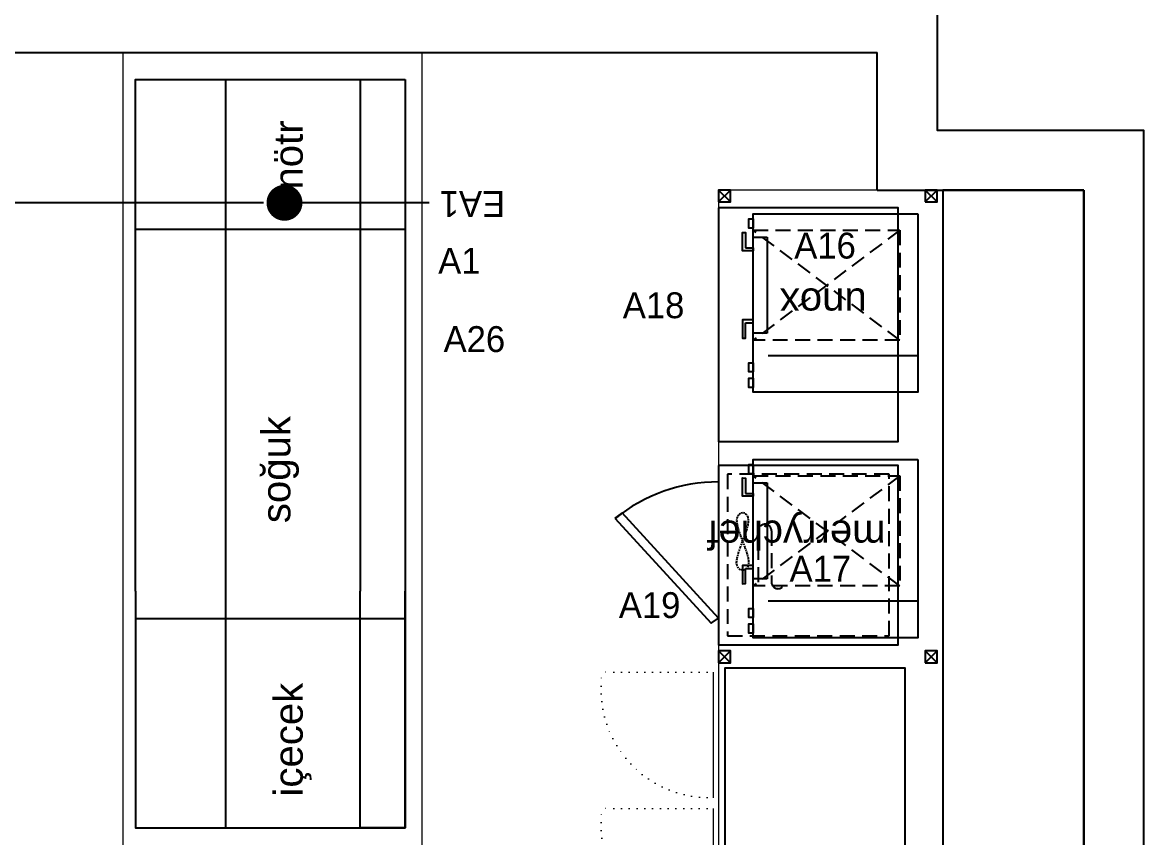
# Model space of a CAD drawing. Header units: centimetres. Extents: x 129282 to 136766, y 26190 to 28185.
# Drawn here: x 136331.1 to 136705.6, y 27529.8 to 27802.2 of the extents above; entities that cross this region are included whole.
import ezdxf
from ezdxf.enums import TextEntityAlignment as Align

# ---------------------------------------------------------------- set-up
doc = ezdxf.new("R2010")
doc.units = ezdxf.units.CM
doc.header["$LTSCALE"] = 10
doc.header["$MEASUREMENT"] = 0
doc.header["$PDMODE"] = 3
doc.header["$PDSIZE"] = 20
for name, pattern in [('DASHED', [0.75, 0.5, -0.25]), ('DOT', [0.25, 0, -0.25]), ('HIDDENX2', [0.75, 0.5, -0.25])]:
    doc.linetypes.add(name, pattern=pattern)
for name, color, linetype in [('-DWG_ANA', 7, 'Continuous'), ('CG TASARIM LOGO', 7, 'Continuous'), ('Kıtc-002 Çizgi', 7, 'Continuous'), ('Kıtc-006 Yazı 001', 1, 'Continuous'), ('Kıtc-040 Detay', 7, 'Continuous'), ('LP-DIMENSION_INT_100', 51, 'Continuous'), ('S2000-002 Çizgi', 7, 'Continuous'), ('SIH', 4, 'Continuous'), ('SU', 152, 'Continuous')]:
    doc.layers.add(name, color=color, linetype=linetype)
for name, color, linetype, lineweight in [('-DWG_DETAY1', 7, 'Continuous', 9), ('-DWG_DETAY4', 7, 'DOT', 18), ('ARK_AHŞAP', 45, 'Continuous', 15)]:
    doc.layers.add(name, color=color, linetype=linetype, lineweight=lineweight)
doc.styles.add('GP_A_104_0.00_REV09$0$TRdimension', font='simplex.shx', dxfattribs={"width": 0.7})
doc.styles.get("Standard").update_dxf_attribs({"font": 'arial.ttf'})
doc.styles.add('TAKSİM', font='GOTHIC.TTF', dxfattribs={"height": 7})
doc.dimstyles.new('GP_A_104_0.00_REV09$0$tr-100', dxfattribs={"dimscale": 100, "dimtxt": 0.15, "dimasz": 0.1, "dimexe": 0.07, "dimexo": 0.07, "dimgap": 0.1, "dimtad": 1, "dimdec": 0, "dimrnd": 0.5, "dimzin": 0, "dimdsep": 46, "dimtxsty": 'GP_A_104_0.00_REV09$0$TRdimension', "dimblk": 'GP_A_104_0.00_REV09$0$_Oblique', "dimcen": 0.2, "dimdle": 0.07, "dimadec": 0, "dimazin": 0, "dimtfac": 1, "dimtdec": 0, "dimtmove": 2, "dimatfit": 3, "dimldrblk": 'GP_A_104_0.00_REV09$0$_Oblique', "dimfxl": 1, "dimtolj": 1, "dimtzin": 0, "dimarcsym": 0})

# ---------------------------------------------------------------- blocks, each defined once
blk = doc.blocks.new('A$C7E7D3E18')
at = {"layer": 'SIH', "linetype": 'Continuous', "const_width": 6}
blk.add_lwpolyline([(3, 6, 1), (9, 6, 1)], format="xyb", close=True, dxfattribs=at)
blk = doc.blocks.new('kj')
at = {"layer": 'LP-DIMENSION_INT_100', "color": 2}
for p, q in [((131017.37, 27746.2), (131086.37, 27746.2)), ((131086.37, 27746.2), (131086.37, 27411.2))]:
    blk.add_line(p, q, dxfattribs=at)
for points in [[(131017.37, 27812.2), (131017.37, 28182.2), (131037.37, 28182.2), (131037.37, 27766.2), (131106.37, 27766.2), (131106.37, 27391.2), (131059.37, 27391.2), (131059.37, 27275.2), (131089.37, 27275.2), (131089.37, 27040.2), (131014.37, 27040.2), (131014.37, 26954.2), (130705.37, 26954.2), (130673.37, 26954.2), (130673.37, 26460.2), (130786.37, 26460.2), (130786.37, 26190.2), (130177.37, 26190.2), (130177.37, 26268.2), (130197.37, 26268.2)], [(130725.37, 28129.2), (130725.37, 27792.2), (131017.37, 27792.2)], [(131017.37, 27746.2), (131017.37, 27792.2)]]:
    blk.add_lwpolyline(points, dxfattribs=at)
blk = doc.blocks.new('A$C14D17327')
at = {"layer": 'Kıtc-002 Çizgi', "color": 1, "elevation": 0}
blk.add_lwpolyline([(0, 4), (4, 4), (4, 0), (0, 0)], close=True, dxfattribs=at)
for points in [[(0, 4), (4, 0)], [(0, 0), (4, 4)]]:
    blk.add_lwpolyline(points, dxfattribs=at)
blk = doc.blocks.new('A$C37970E4B')
at = {"layer": 'Kıtc-002 Çizgi', "linetype": 'HIDDENX2', "ltscale": 10}
blk.add_line((47.35, 58.54), (47.35, 3.54), dxfattribs=at)
at = {"layer": 'Kıtc-002 Çizgi', "linetype": 'DASHED'}
for p, q in [((5.44, 52.59), (42.17, 3.54)), ((42.17, 52.59), (5.44, 3.54))]:
    blk.add_line(p, q, dxfattribs=at)
at = {"layer": 'Kıtc-002 Çizgi'}
for points in [[(0, 58.54), (59.5, 58.54), (59.5, 3.54), (0, 3.54)], [(1.67, 3.54), (4.73, 3.54), (4.73, 2.12), (1.67, 2.12)], [(49.71, 3.53), (52.78, 3.53), (52.78, 2.12), (49.71, 2.12)], [(54.9, 3.53), (57.96, 3.53), (57.96, 2.12), (54.9, 2.12)]]:
    blk.add_lwpolyline(points, close=True, dxfattribs=at)
at = {"layer": 'Kıtc-002 Çizgi', "linetype": 'DASHED'}
blk.add_lwpolyline([(5.44, 52.59), (42.17, 52.59), (42.17, 3.54), (5.44, 3.54)], close=True, dxfattribs=at)
at = {"layer": 'Kıtc-002 Çizgi', "linetype": 'HIDDENX2', "ltscale": 10}
blk.add_lwpolyline([(7.79, 8.25), (39.81, 8.25), (39.81, 3.54), (7.79, 3.54)], close=True, dxfattribs=at)
at = {"layer": 'Kıtc-002 Çizgi'}
for points in [[(11.27, 0), (6.14, 0), (6.15, 1), (11.27, 1)], [(11.27, 1), (11.27, 3.53), (12.27, 3.53), (12.27, 0), (11.27, 0)], [(36.33, 1), (36.33, 3.53), (35.33, 3.53), (35.33, 0), (36.33, 0)], [(36.33, 0), (41.46, 0), (41.45, 1), (36.33, 1)]]:
    blk.add_lwpolyline(points, dxfattribs=at)
blk = doc.blocks.new('A$C02B42A58')
at = {"layer": 'Kıtc-002 Çizgi'}
for points in [[(60, 0), (60, 60), (0, 60), (0, 0)], [(94.56, 17.64), (62.44, 52.78), (60, 51.03), (92.13, 15.89)]]:
    blk.add_lwpolyline(points, close=True, dxfattribs=at)
at = {"layer": 'Kıtc-002 Çizgi', "linetype": 'DASHED'}
blk.add_lwpolyline([(57, 3), (57, 57), (3, 57), (3, 3)], close=True, dxfattribs=at)
for points in [[(42.28, 21.86), (42.28, 39.03, 1), (37.93, 39.03)], [(46.62, 39.03), (46.62, 21.86, -1), (42.28, 21.86)]]:
    blk.add_lwpolyline(points, format="xyb", dxfattribs=at)
at = {"layer": 'Kıtc-002 Çizgi', "linetype": 'DASHED', "ltscale": 0.1}
blk.add_lwpolyline([(53.93, 18.47), (53.76, 19.93), (53.31, 21.63), (52.67, 23.49), (51.93, 25.44), (51.2, 27.39), (50.56, 29.25), (50.1, 30.96), (49.93, 32.41), (50.1, 33.56), (50.56, 34.37), (51.2, 34.86), (51.93, 35.03), (52.67, 34.86), (53.31, 34.37), (53.76, 33.56), (53.93, 32.41), (53.76, 30.96), (53.31, 29.25), (52.67, 27.39), (51.93, 25.44), (51.2, 23.49), (50.56, 21.63), (50.1, 19.93), (49.93, 18.47), (50.1, 17.33), (50.56, 16.51), (51.2, 16.02), (51.93, 15.86), (52.67, 16.02), (53.31, 16.51), (53.76, 17.33)], close=True, dxfattribs=at)
at = {"layer": 'Kıtc-002 Çizgi'}
blk.add_arc((60, 60.53), 55, 270, 308.867, dxfattribs=at)
blk = doc.blocks.new('A$C6C415FB2')
at = {"layer": '-DWG_ANA', "color": 0, "elevation": 0}
blk.add_lwpolyline([(101.46, 164.16), (41.46, 164.16), (41.46, 29.16), (101.46, 29.16)], close=True, dxfattribs=at)
at = {"layer": '-DWG_DETAY1', "color": 0}
for p, q in [((37.46, 120.16), (37.46, 162.16)), ((37.46, 76.16), (37.46, 118.16)), ((37.46, 30.52), (37.46, 72.52))]:
    blk.add_line(p, q, dxfattribs=at)
at = {"layer": '-DWG_DETAY4', "color": 0, "elevation": 0}
for points in [[(35.46, 162.16), (0.46, 162.16, 0.454885), (35.46, 120.19, 0.414214)], [(35.46, 76.16), (0.46, 76.16, -0.454885), (35.46, 118.13, -0.414214)], [(35.46, 30.52), (0.46, 30.52, -0.454885), (35.46, 72.49, -0.414214)]]:
    blk.add_lwpolyline(points, format="xyb", dxfattribs=at)
blk = doc.blocks.new('GP_A_104_0.00_REV09$0$_Oblique')
at = {"color": 0, "linetype": 'ByBlock', "lineweight": -2}
blk.add_line((-0.5, -0.5), (0.5, 0.5), dxfattribs=at)
blk = doc.blocks.new('*D65')
at = {"color": 0, "lineweight": -2, "transparency": 16777216}
for p, q in [((136308.16, 27799.2), (136308.16, 27734.93)), ((136317.62, 27792.2), (136301.16, 27792.2)), ((136411.66, 27741.93), (136301.16, 27741.93))]:
    blk.add_line(p, q, dxfattribs=at)
at = {"layer": 'Defpoints', "color": 0, "transparency": 16777216}
for p in [(136324.62, 27792.2), (136308.16, 27741.93), (136418.66, 27741.93)]:
    blk.add_point(p, dxfattribs=at)
at = {"color": 0, "lineweight": -2, "transparency": 16777216, "xscale": 10, "yscale": 10, "zscale": 10}
for p, rotation in [((136308.16, 27792.2), 90), ((136308.16, 27741.93), 270)]:
    blk.add_blockref('GP_A_104_0.00_REV09$0$_Oblique', p, dxfattribs=dict(at, rotation=rotation))
at = {"color": 0, "transparency": 16777216, "insert": (136290.66, 27767.06), "char_height": 15, "attachment_point": 5, "rotation": 90, "style": 'GP_A_104_0.00_REV09$0$TRdimension'}
blk.add_mtext('\\A1;51', dxfattribs=at)
blk = doc.blocks.new('*D66')
at = {"color": 0, "lineweight": -2, "transparency": 16777216}
for p, q in [((136308.16, 27748.93), (136308.16, 27342.42)), ((136411.66, 27741.93), (136301.16, 27741.93)), ((136386.89, 27349.42), (136301.16, 27349.42))]:
    blk.add_line(p, q, dxfattribs=at)
at = {"layer": 'Defpoints', "color": 0, "transparency": 16777216}
for p in [(136418.66, 27741.93), (136308.16, 27349.42), (136393.89, 27349.42)]:
    blk.add_point(p, dxfattribs=at)
at = {"color": 0, "lineweight": -2, "transparency": 16777216, "xscale": 10, "yscale": 10, "zscale": 10}
for p, rotation in [((136308.16, 27741.93), 90), ((136308.16, 27349.42), 270)]:
    blk.add_blockref('GP_A_104_0.00_REV09$0$_Oblique', p, dxfattribs=dict(at, rotation=rotation))
at = {"color": 0, "transparency": 16777216, "insert": (136290.66, 27545.67), "char_height": 15, "attachment_point": 5, "rotation": 90, "style": 'GP_A_104_0.00_REV09$0$TRdimension'}
blk.add_mtext('\\A1;393', dxfattribs=at)

msp = doc.modelspace()

# ---------------------------------------------------------------- linework, layer by layer
msp.add_line((136398.92, 27783.13), (136398.92, 27533.13))
at = {"layer": 'ARK_AHŞAP'}
msp.add_lwpolyline([(136464.62, 27172.25), (136464.62, 27680.32), (136464.62, 27680.32), (136464.62, 27792.2), (136364.62, 27792.2), (136364.62, 27172.25)], dxfattribs=at)
msp.add_lwpolyline([(136638.62, 27746.2), (136563.62, 27746.2), (136563.62, 27411.2), (136638.62, 27411.2)], close=True, dxfattribs=at)
at = {"layer": 'CG TASARIM LOGO'}
for p, q in [((136368.92, 27733.14), (136458.92, 27733.14)), ((136368.92, 27602.99), (136458.92, 27602.99))]:
    msp.add_line(p, q, dxfattribs=at)
msp.add_lwpolyline([(136563.62, 27740.2), (136563.62, 27662.2), (136623.62, 27662.2), (136623.62, 27740.2)], close=True, dxfattribs=at)
at = {"layer": 'LP-DIMENSION_INT_100', "color": 2}
msp.add_lwpolyline([(136685.62, 27746.2), (136638.62, 27746.2), (136638.62, 27411.2), (136685.62, 27411.2)], close=True, dxfattribs=at)
at = {"layer": 'S2000-002 Çizgi'}
for points in [[(136368.92, 27713.13), (136368.92, 27783.13), (136458.92, 27783.13)], [(136368.92, 27713.13), (136368.92, 27783.13), (136458.92, 27783.13)], [(136368.92, 27612.13), (136368.92, 27612.13), (136368.92, 27783.13), (136458.92, 27783.13)], [(136368.92, 27612.13), (136368.92, 27783.13), (136458.92, 27783.13)], [(136443.92, 27783.13), (136443.92, 27612.13)], [(136458.92, 27783.13), (136458.92, 27612.13)], [(136368.92, 27612.13), (136368.92, 27612.13), (136368.92, 27533.13), (136458.92, 27533.13), (136458.92, 27612.13)], [(136458.92, 27612.13), (136458.92, 27612.13), (136458.92, 27533.13), (136443.92, 27533.13), (136443.92, 27612.13)]]:
    msp.add_lwpolyline(points, dxfattribs=at)
at = {"layer": 'SU'}
msp.add_line((136467, 27741.93), (136418.66, 27741.93), dxfattribs=at)

# ---------------------------------------------------------------- block references
at = {"rotation": 270}
msp.add_blockref('A$C7E7D3E18', (136412.66, 27747.93), dxfattribs=at)
at = {"xscale": -1, "rotation": 180}
msp.add_blockref('A$C6C415FB2', (136524.37, 27615.66), dxfattribs=at)
at = {"layer": 'Kıtc-002 Çizgi'}
for name, p, rotation in [('A$C37970E4B', (136571.64, 27738.2, 0), 270), ('A$C02B42A58', (136623.62, 27654.2), 180), ('A$C37970E4B', (136571.64, 27656.12, 0), 270)]:
    msp.add_blockref(name, p, dxfattribs=dict(at, rotation=rotation))
at = {"layer": 'Kıtc-040 Detay', "xscale": -1, "rotation": 180}
for p in [(136563.62, 27746.2, 0), (136632.62, 27746.2, 0), (136563.62, 27592.2, 0), (136632.62, 27592.2, 0)]:
    msp.add_blockref('A$C14D17327', p, dxfattribs=at)
at = {"layer": 'LP-DIMENSION_INT_100', "color": 2}
msp.add_blockref('kj', (5599.25, 0), dxfattribs=at)

# ---------------------------------------------------------------- texts
at = {"style": 'TAKSİM'}
for s, p in [('A16', (136599.22, 27723.3)), ('A1', (136477.07, 27718.23)), ('A18', (136541.95, 27703.37)), ('A26', (136482.09, 27692.07)), ('A17', (136597.65, 27615.34)), ('A19', (136540.62, 27603.18))]:
    msp.add_text(s, height=8.64, dxfattribs=at).set_placement(p, align=Align.CENTER)
at = {"layer": 'Kıtc-006 Yazı 001'}
for s, rotation, p in [('nötr', 90, (136424.75, 27746.34)), ('unox', 180, (136613.16, 27713.31, 0)), ('soğuk', 90, (136420.62, 27634.89)), ('merrychef', 180, (136619.45, 27635.76, 0)), ('içecek', 90, (136424.75, 27543.54))]:
    msp.add_text(s, height=9.6, rotation=rotation, dxfattribs=at).set_placement(p)
at = {"layer": 'SU', "style": 'TAKSİM'}
msp.add_text('EA1', height=8.64, rotation=180, dxfattribs=at).set_placement((136492.37, 27745.85))

# ---------------------------------------------------------------- dimensions: what is measured, and where the dimension line sits
for base, p1, p2, picture, middle in [((136308.16, 27741.93), (136324.62, 27792.2), (136418.66, 27741.93), '*D65', (136290.66, 27767.06)), ((136308.16, 27349.42), (136418.66, 27741.93), (136393.89, 27349.42), '*D66', (136290.66, 27545.67))]:
    dim = msp.add_linear_dim(base=base, p1=p1, p2=p2, angle=90, dimstyle='GP_A_104_0.00_REV09$0$tr-100', override={"dimfxl": 100, "dimfxlon": 1})
    dim.commit()
    dim.dimension.update_dxf_attribs({"geometry": picture, "text_midpoint": middle})

doc.saveas('drawing.dxf')
